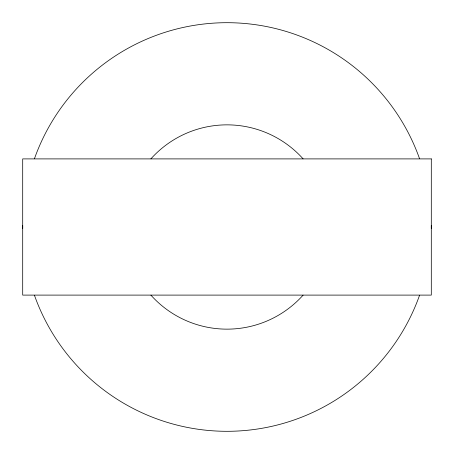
<?xml version="1.0" encoding="UTF-8"?>
<svg xmlns="http://www.w3.org/2000/svg" width="454" height="454" viewBox="0 0 454 454"><rect width="100%" height="100%" fill="white"/><g stroke="black" fill="none" stroke-linecap="round" stroke-linejoin="round"><path stroke-width="0.68" d="M431.294 225.61A204.3 204.3 0 0 1 431.294 228.39M419.553 295.282A204.3 204.3 0 0 1 34.447 295.282M22.706 228.39A204.3 204.3 0 0 1 22.706 225.61M34.447 158.718A204.3 204.3 0 0 1 419.553 158.718M303.079 295.162A102.15 102.15 0 0 1 150.921 295.162M150.921 158.838A102.15 102.15 0 0 1 303.079 158.838M431.3 158.9L22.7 158.9L22.7 295.1L431.3 295.1L431.3 158.9"/></g></svg>
